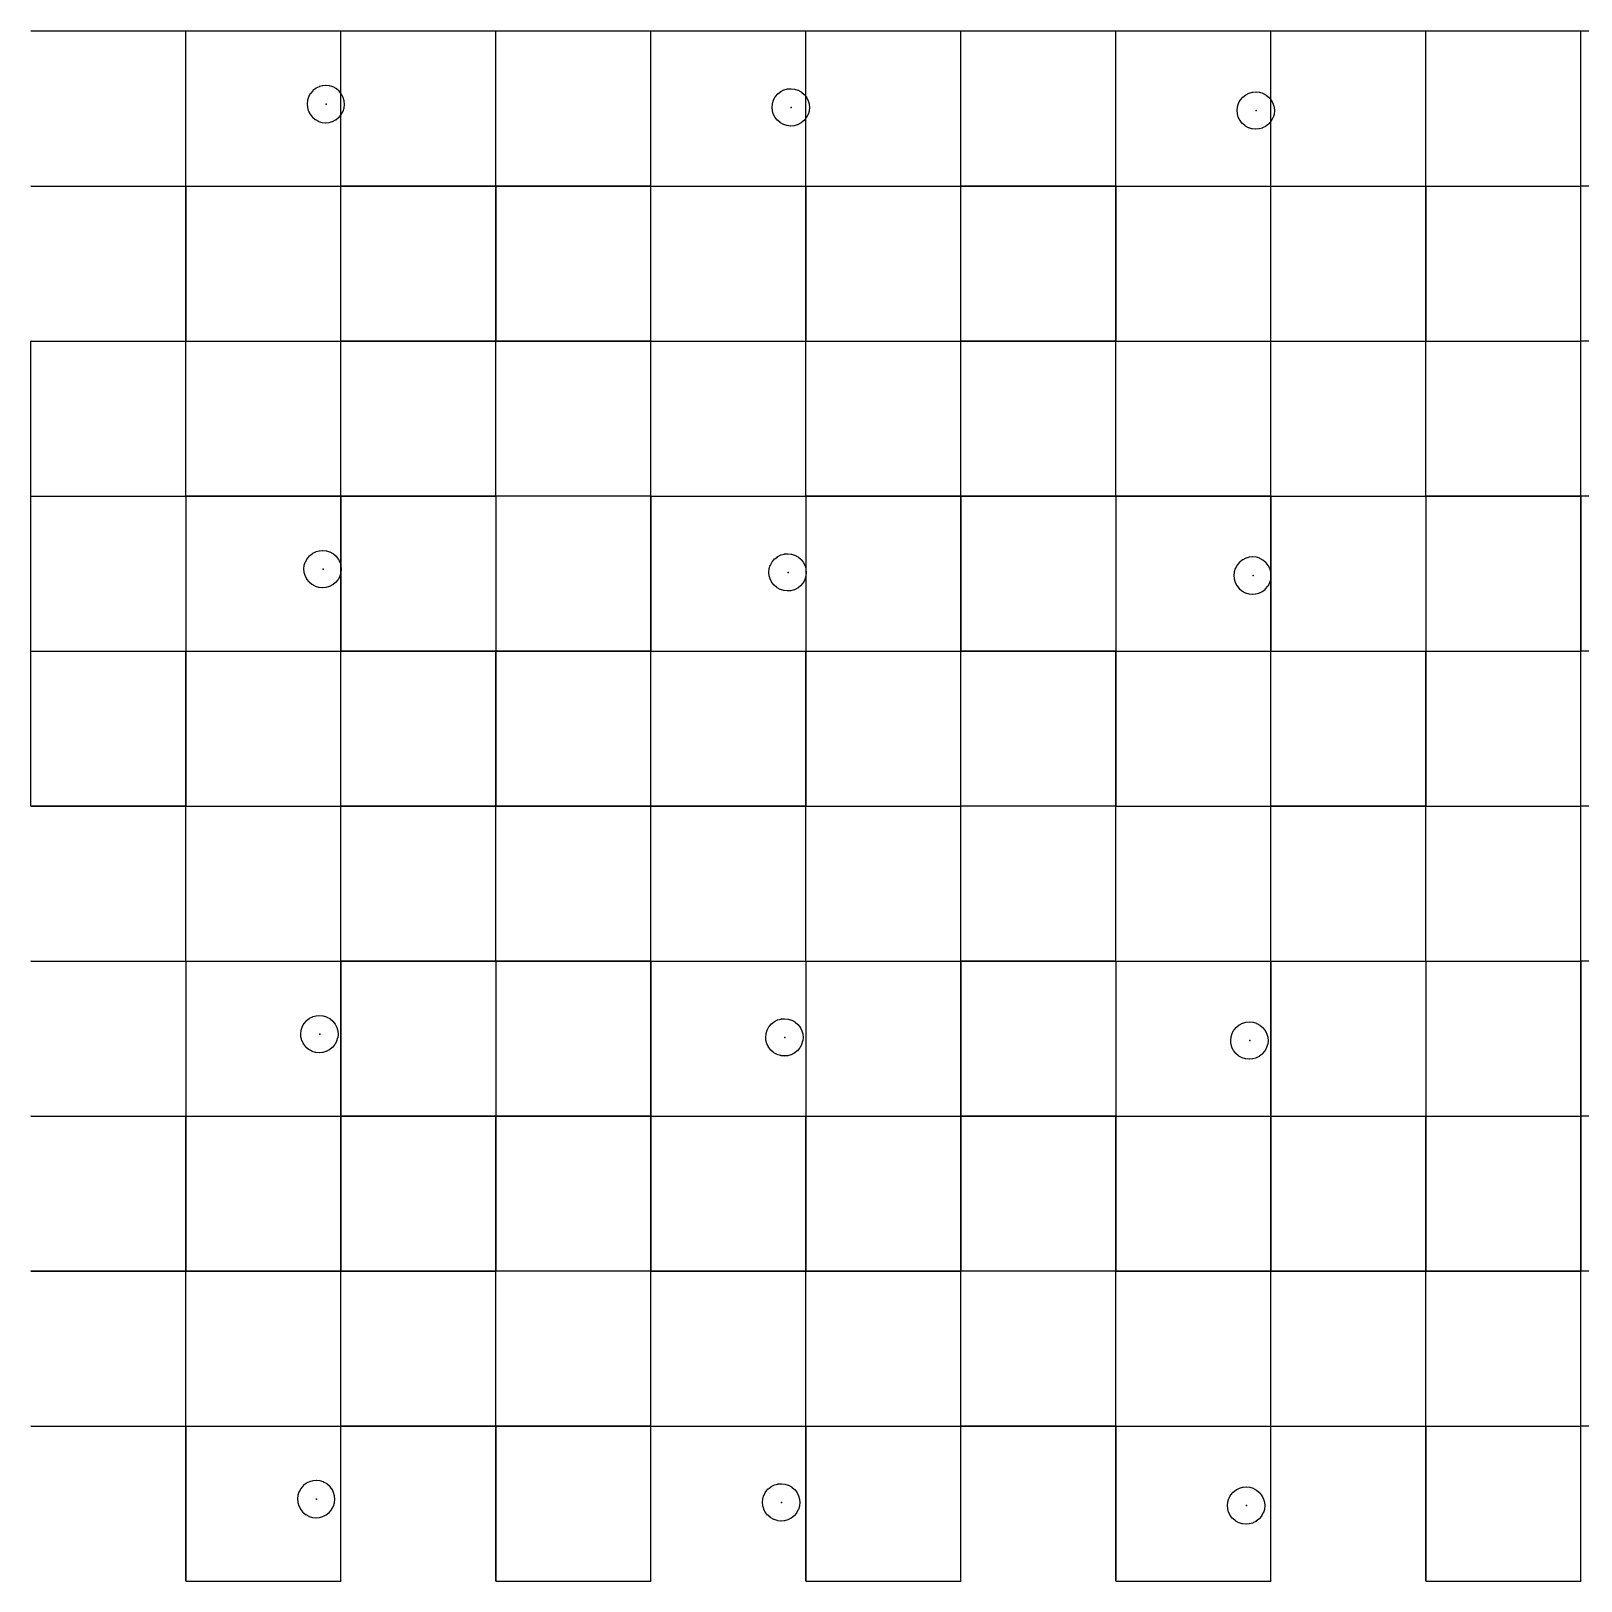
# Model space of a CAD drawing. Header units: metres. Extents: x 0 to 398, y -24 to 612.
# Drawn here: x 81 to 171, y 513 to 603 of the extents above; entities that cross this region are included whole.
import ezdxf

# ---------------------------------------------------------------- set-up
doc = ezdxf.new("R2010")
doc.units = ezdxf.units.M
doc.layers.add('LAYER_01_CUT', color=7, linetype='Continuous')
doc.layers.add('LAYER_04_GRID', color=7, linetype='Continuous')

msp = doc.modelspace()

# ---------------------------------------------------------------- linework, layer by layer
at = {"layer": 'LAYER_01_CUT'}
for points in [[(179.994, 603), (171, 603), (170.994, 603), (162, 603), (161.994, 603), (153, 603), (152.994, 603), (144, 603), (143.994, 603), (135, 603), (134.994, 603), (126, 603), (125.994, 603), (117, 603), (116.994, 603), (108, 603), (107.994, 603), (99, 603), (98.994, 603), (90, 603), (89.994, 603), (81, 603)], [(89.994, 594), (90, 594), (90, 602.994)], [(90, 602.994), (90, 603)], [(90, 594.006), (90, 603)], [(90, 593.994), (90, 585), (98.994, 585), (99, 585), (99, 593.994), (99, 594), (99, 602.994)], [(99, 602.994), (99, 603)], [(99, 594.006), (99, 603)], [(107.994, 594), (108, 594), (108, 602.994)], [(108, 602.994), (108, 603)], [(108, 594.006), (108, 603)], [(108, 593.994), (108, 585), (116.994, 585), (117, 585), (117, 593.994), (117, 594), (117, 602.994)], [(117, 602.994), (117, 603)], [(117, 594.006), (117, 603)], [(125.994, 594), (126, 594), (126, 602.994)], [(126, 602.994), (126, 603)], [(126, 594.006), (126, 603)], [(126, 593.994), (126, 585), (134.994, 585), (135, 585), (135, 593.994), (135, 594), (135, 602.994)], [(135, 602.994), (135, 603)], [(135, 594.006), (135, 603)], [(143.994, 594), (144, 594), (144, 602.994)], [(144, 602.994), (144, 603)], [(144, 594.006), (144, 603)], [(144, 593.994), (144, 585), (152.994, 585), (153, 585), (153, 593.994), (153, 594), (153, 602.994)], [(153, 602.994), (153, 603)], [(153, 594.006), (153, 603)], [(161.994, 594), (162, 594), (162, 602.994)], [(162, 602.994), (162, 603)], [(162, 594.006), (162, 603)], [(162, 593.994), (162, 585), (170.994, 585), (171, 585), (171, 593.994), (171, 594), (171, 602.994)], [(171, 602.994), (171, 603)], [(171, 594.006), (171, 603)], [(97.057, 598.96), (97.038, 598.769), (97.037, 598.761), (97.038, 598.754), (97.053, 598.574), (97.054, 598.567), (97.055, 598.559), (97.106, 598.375), (97.109, 598.367), (97.112, 598.359), (97.201, 598.182), (97.205, 598.174), (97.21, 598.167), (97.336, 598.008), (97.341, 598.001), (97.497, 597.87), (97.51, 597.859), (97.518, 597.854), (97.694, 597.758), (97.702, 597.755), (97.71, 597.752), (97.898, 597.694), (97.906, 597.692), (97.915, 597.691), (98.105, 597.671), (98.113, 597.67), (98.121, 597.671), (98.3, 597.686), (98.308, 597.687), (98.316, 597.688), (98.499, 597.739), (98.507, 597.742), (98.515, 597.745), (98.693, 597.834), (98.7, 597.838), (98.707, 597.843), (98.867, 597.969), (98.873, 597.974), (99.004, 598.13), (99.015, 598.143), (99.02, 598.151), (99.116, 598.327), (99.12, 598.335), (99.123, 598.343), (99.181, 598.531), (99.183, 598.539), (99.184, 598.548), (99.203, 598.738), (99.204, 598.746), (99.204, 598.754), (99.189, 598.933), (99.188, 598.941), (99.186, 598.949), (99.135, 599.133), (99.133, 599.141), (99.129, 599.148), (99.04, 599.326), (99.036, 599.333), (99.031, 599.34), (98.906, 599.5), (98.9, 599.506), (98.745, 599.637), (98.731, 599.649), (98.724, 599.653), (98.547, 599.749), (98.539, 599.753), (98.531, 599.756), (98.343, 599.814), (98.335, 599.816), (98.327, 599.817), (98.136, 599.837), (98.128, 599.837), (98.121, 599.837), (97.941, 599.822), (97.933, 599.821), (97.925, 599.819), (97.742, 599.768), (97.734, 599.766), (97.726, 599.762), (97.549, 599.673), (97.541, 599.669), (97.534, 599.664), (97.375, 599.539), (97.368, 599.533), (97.237, 599.378), (97.226, 599.364), (97.221, 599.357), (97.125, 599.18), (97.121, 599.172), (97.118, 599.164), (97.061, 598.976), (97.059, 598.968), (97.057, 598.96)], [(124.367, 599.346), (124.374, 599.352), (124.533, 599.478), (124.54, 599.483), (124.548, 599.487), (124.725, 599.576), (124.733, 599.579), (124.741, 599.582), (124.925, 599.633), (124.933, 599.634), (124.941, 599.635), (125.12, 599.65), (125.128, 599.651), (125.136, 599.65), (125.326, 599.63), (125.334, 599.629), (125.343, 599.627), (125.53, 599.569), (125.539, 599.566), (125.546, 599.563), (125.723, 599.467), (125.731, 599.462), (125.744, 599.451), (125.899, 599.32), (125.905, 599.313), (126.03, 599.154), (126.035, 599.147), (126.04, 599.139), (126.129, 598.962), (126.132, 598.954), (126.135, 598.946), (126.185, 598.762), (126.187, 598.754), (126.188, 598.747), (126.203, 598.567), (126.203, 598.56), (126.203, 598.552), (126.183, 598.361), (126.182, 598.353), (126.18, 598.345), (126.122, 598.157), (126.119, 598.149), (126.116, 598.141), (126.019, 597.964), (126.015, 597.957), (126.003, 597.943), (125.873, 597.788), (125.866, 597.782), (125.707, 597.657), (125.7, 597.652), (125.692, 597.648), (125.515, 597.559), (125.507, 597.555), (125.499, 597.553), (125.315, 597.502), (125.307, 597.5), (125.299, 597.499), (125.12, 597.484), (125.112, 597.484), (125.104, 597.484), (124.914, 597.504), (124.906, 597.505), (124.898, 597.507), (124.71, 597.565), (124.702, 597.568), (124.694, 597.572), (124.517, 597.668), (124.509, 597.672), (124.496, 597.684), (124.341, 597.815), (124.335, 597.821), (124.21, 597.981), (124.205, 597.988), (124.2, 597.995), (124.112, 598.173), (124.108, 598.18), (124.105, 598.188), (124.055, 598.372), (124.053, 598.38), (124.052, 598.388), (124.037, 598.567), (124.037, 598.575), (124.037, 598.583), (124.057, 598.773), (124.058, 598.782), (124.06, 598.79), (124.118, 598.978), (124.121, 598.986), (124.125, 598.994), (124.221, 599.17), (124.225, 599.178), (124.237, 599.191), (124.367, 599.346)], [(152.699, 597.465), (152.691, 597.461), (152.514, 597.372), (152.506, 597.369), (152.498, 597.366), (152.315, 597.316), (152.307, 597.314), (152.299, 597.313), (152.12, 597.298), (152.112, 597.297), (152.104, 597.298), (151.913, 597.318), (151.905, 597.319), (151.897, 597.321), (151.709, 597.379), (151.701, 597.382), (151.693, 597.385), (151.516, 597.481), (151.509, 597.486), (151.495, 597.497), (151.34, 597.628), (151.334, 597.635), (151.209, 597.794), (151.204, 597.801), (151.2, 597.809), (151.111, 597.986), (151.107, 597.994), (151.105, 598.002), (151.054, 598.186), (151.052, 598.194), (151.051, 598.201), (151.036, 598.381), (151.036, 598.388), (151.037, 598.396), (151.056, 598.587), (151.057, 598.595), (151.059, 598.603), (151.117, 598.791), (151.12, 598.799), (151.124, 598.807), (151.22, 598.984), (151.225, 598.991), (151.236, 599.005), (151.367, 599.16), (151.373, 599.166), (151.533, 599.291), (151.54, 599.296), (151.547, 599.3), (151.725, 599.389), (151.733, 599.393), (151.741, 599.395), (151.924, 599.446), (151.932, 599.448), (151.94, 599.449), (152.119, 599.464), (152.127, 599.464), (152.135, 599.464), (152.325, 599.444), (152.334, 599.443), (152.342, 599.441), (152.53, 599.383), (152.538, 599.38), (152.546, 599.376), (152.722, 599.28), (152.73, 599.276), (152.743, 599.264), (152.899, 599.133), (152.904, 599.127), (153.03, 598.968), (153.035, 598.96), (153.039, 598.953), (153.128, 598.775), (153.131, 598.768), (153.134, 598.76), (153.185, 598.576), (153.187, 598.568), (153.188, 598.56), (153.202, 598.381), (153.203, 598.373), (153.202, 598.365), (153.183, 598.175), (153.181, 598.167), (153.179, 598.158), (153.122, 597.97), (153.119, 597.962), (153.115, 597.954), (153.019, 597.778), (153.014, 597.77), (153.003, 597.757), (152.872, 597.602), (152.865, 597.596), (152.706, 597.471), (152.699, 597.465)], [(90, 594), (90, 594.006)], [(99, 594), (99, 594.006)], [(108, 594), (108, 594.006)], [(117, 594), (117, 594.006)], [(126, 594), (126, 594.006)], [(135, 594), (135, 594.006)], [(144, 594), (144, 594.006)], [(153, 594), (153, 594.006)], [(162, 594), (162, 594.006)], [(171, 594), (171, 594.006)], [(81.006, 594), (81, 594)], [(81, 594), (89.994, 594)], [(81.006, 594), (90, 594)], [(90, 585.006), (90, 594)], [(90, 594), (90, 593.994)], [(90, 594), (98.994, 594)], [(90, 594), (90.006, 594)], [(90.006, 594), (99, 594)], [(98.994, 594), (99, 594)], [(107.994, 594), (99, 594)], [(99.006, 594), (99, 594)], [(99, 585.006), (99, 594)], [(99.006, 594), (108, 594)], [(108, 585.006), (108, 594)], [(108, 594), (108, 593.994)], [(108, 594), (116.994, 594)], [(108, 594), (108.006, 594)], [(117, 594), (108.006, 594)], [(117, 594), (116.994, 594)], [(117, 585.006), (117, 594)], [(117, 594), (125.994, 594)], [(117, 594), (117.006, 594)], [(117.006, 594), (126, 594)], [(126.006, 594), (126, 594)], [(126, 585.006), (126, 594)], [(126, 594), (126, 593.994)], [(126, 594), (134.994, 594)], [(126.006, 594), (135, 594)], [(135, 594), (134.994, 594)], [(135, 585.006), (135, 594)], [(135, 594), (143.994, 594)], [(135, 594), (135.006, 594)], [(144, 594), (135.006, 594)], [(144, 585.006), (144, 594)], [(144, 594), (144, 593.994)], [(144, 594), (152.994, 594)], [(144, 594), (144.006, 594)], [(144.006, 594), (153, 594)], [(152.994, 594), (153, 594)], [(153.006, 594), (153, 594)], [(153, 585.006), (153, 594)], [(153, 594), (161.994, 594)], [(153.006, 594), (162, 594)], [(162, 585.006), (162, 594)], [(162, 594), (162, 593.994)], [(162, 594), (170.994, 594)], [(162, 594), (162.006, 594)], [(162.006, 594), (171, 594)], [(170.994, 594), (171, 594)], [(179.994, 594), (171, 594)], [(171.006, 594), (171, 594)], [(171, 585.006), (171, 594)], [(90, 585.006), (90, 585)], [(99, 585.006), (99, 585)], [(108, 585.006), (108, 585)], [(117, 585.006), (117, 585)], [(126, 585.006), (126, 585)], [(135, 585.006), (135, 585)], [(144, 585.006), (144, 585)], [(153, 585.006), (153, 585)], [(162, 585.006), (162, 585)], [(171, 585.006), (171, 585)], [(81.006, 585), (81, 585)], [(81, 585), (89.994, 585)], [(89.994, 558), (81, 558), (81, 566.994), (81, 567), (81, 575.994), (81, 576), (81, 584.994)], [(81.006, 585), (90, 585)], [(90, 585), (89.994, 585)], [(90, 584.994), (90, 585)], [(90, 576.006), (90, 585)], [(90, 585), (90.006, 585)], [(98.994, 576), (90, 576), (90, 584.994)], [(90.006, 585), (99, 585)], [(107.994, 585), (99, 585)], [(99.006, 585), (99, 585)], [(99, 584.994), (99, 585)], [(99, 576.006), (99, 585)], [(107.994, 558), (99, 558), (99, 566.994), (99, 567), (99, 575.994), (99, 576), (99, 584.994)], [(99.006, 585), (108, 585)], [(107.994, 585), (108, 585)], [(108, 584.994), (108, 585)], [(108, 576.006), (108, 585)], [(108, 585), (108.006, 585)], [(116.994, 576), (108, 576), (108, 584.994)], [(117, 585), (108.006, 585)], [(117, 584.994), (117, 585)], [(117, 576.006), (117, 585)], [(117, 585), (125.994, 585)], [(117, 585), (117.006, 585)], [(125.994, 558), (117, 558), (117, 566.994), (117, 567), (117, 575.994), (117, 576), (117, 584.994)], [(117.006, 585), (126, 585)], [(125.994, 585), (126, 585)], [(126.006, 585), (126, 585)], [(126, 584.994), (126, 585)], [(126, 576.006), (126, 585)], [(134.994, 576), (126, 576), (126, 584.994)], [(126.006, 585), (135, 585)], [(135, 584.994), (135, 585)], [(135, 576.006), (135, 585)], [(135, 585), (143.994, 585)], [(135, 585), (135.006, 585)], [(143.994, 558), (135, 558), (135, 566.994), (135, 567), (135, 575.994), (135, 576), (135, 584.994)], [(144, 585), (135.006, 585)], [(144, 585), (143.994, 585)], [(144, 584.994), (144, 585)], [(144, 576.006), (144, 585)], [(144, 585), (144.006, 585)], [(152.994, 576), (144, 576), (144, 584.994)], [(144.006, 585), (153, 585)], [(153.006, 585), (153, 585)], [(153, 584.994), (153, 585)], [(153, 576.006), (153, 585)], [(153, 585), (161.994, 585)], [(161.994, 558), (153, 558), (153, 566.994), (153, 567), (153, 575.994), (153, 576), (153, 584.994)], [(153.006, 585), (162, 585)], [(162, 585), (161.994, 585)], [(162, 584.994), (162, 585)], [(162, 576.006), (162, 585)], [(162, 585), (162.006, 585)], [(170.994, 576), (162, 576), (162, 584.994)], [(162.006, 585), (171, 585)], [(179.994, 585), (171, 585)], [(171.006, 585), (171, 585)], [(171, 584.994), (171, 585)], [(171, 576.006), (171, 585)], [(179.994, 558), (171, 558), (171, 566.994), (171, 567), (171, 575.994), (171, 576), (171, 584.994)], [(90, 576), (90, 576.006)], [(99, 576), (99, 576.006)], [(108, 576), (108, 576.006)], [(117, 576), (117, 576.006)], [(126, 576), (126, 576.006)], [(135, 576), (135, 576.006)], [(144, 576), (144, 576.006)], [(153, 576), (153, 576.006)], [(162, 576), (162, 576.006)], [(171, 576), (171, 576.006)], [(81.006, 576), (81, 576)], [(81, 576), (89.994, 576)], [(81.006, 576), (90, 576)], [(90, 576), (89.994, 576)], [(90, 576), (90, 575.994)], [(90, 576), (90, 567.006)], [(90, 576), (90.006, 576)], [(90, 575.994), (90, 567), (90, 567.006)], [(90.006, 576), (99, 576)], [(98.994, 576), (99, 576)], [(107.994, 576), (99, 576)], [(99.006, 576), (99, 576)], [(99, 576), (99, 567.006)], [(99.006, 576), (108, 576)], [(107.994, 576), (108, 576)], [(108, 576), (108, 575.994)], [(108, 576), (108, 567.006)], [(108, 576), (108.006, 576)], [(108, 575.994), (108, 567), (108, 567.006)], [(117, 576), (108.006, 576)], [(117, 576), (116.994, 576)], [(117, 576), (117, 567.006)], [(117, 576), (125.994, 576)], [(117, 576), (117.006, 576)], [(117.006, 576), (126, 576)], [(125.994, 576), (126, 576)], [(126.006, 576), (126, 576)], [(126, 576), (126, 575.994)], [(126, 576), (126, 567.006)], [(126, 575.994), (126, 567), (126, 567.006)], [(126.006, 576), (135, 576)], [(135, 576), (134.994, 576)], [(135, 576), (135, 567.006)], [(135, 576), (143.994, 576)], [(135, 576), (135.006, 576)], [(144, 576), (135.006, 576)], [(144, 576), (143.994, 576)], [(144, 576), (144, 575.994)], [(144, 576), (144, 567.006)], [(144, 576), (144.006, 576)], [(144, 575.994), (144, 567), (144, 567.006)], [(144.006, 576), (153, 576)], [(152.994, 576), (153, 576)], [(153.006, 576), (153, 576)], [(153, 576), (153, 567.006)], [(153, 576), (161.994, 576)], [(153.006, 576), (162, 576)], [(162, 576), (161.994, 576)], [(162, 576), (162, 575.994)], [(162, 576), (162, 567.006)], [(162, 576), (162.006, 576)], [(162, 575.994), (162, 567), (162, 567.006)], [(162.006, 576), (171, 576)], [(170.994, 576), (171, 576)], [(179.994, 576), (171, 576)], [(171.006, 576), (171, 576)], [(171, 576), (171, 567.006)], [(97.024, 571.168), (97.019, 571.175), (97.015, 571.182), (96.926, 571.36), (96.922, 571.368), (96.92, 571.376), (96.869, 571.559), (96.867, 571.567), (96.866, 571.575), (96.851, 571.754), (96.851, 571.762), (96.851, 571.77), (96.871, 571.96), (96.872, 571.969), (96.874, 571.977), (96.932, 572.165), (96.935, 572.173), (96.939, 572.181), (97.035, 572.357), (97.039, 572.365), (97.051, 572.379), (97.182, 572.534), (97.188, 572.539), (97.347, 572.665), (97.355, 572.67), (97.362, 572.674), (97.54, 572.763), (97.547, 572.766), (97.555, 572.769), (97.739, 572.82), (97.747, 572.821), (97.755, 572.822), (97.934, 572.837), (97.942, 572.838), (97.95, 572.837), (98.14, 572.818), (98.149, 572.816), (98.157, 572.814), (98.345, 572.757), (98.353, 572.754), (98.36, 572.75), (98.537, 572.654), (98.545, 572.649), (98.558, 572.638), (98.714, 572.507), (98.719, 572.5), (98.844, 572.341), (98.849, 572.334), (98.854, 572.326), (98.943, 572.149), (98.946, 572.141), (98.949, 572.133), (99, 571.95), (99.001, 571.942), (99.002, 571.934), (99.017, 571.755), (99.017, 571.747), (99.017, 571.739), (98.997, 571.548), (98.996, 571.54), (98.994, 571.532), (98.936, 571.344), (98.933, 571.336), (98.93, 571.328), (98.834, 571.151), (98.829, 571.144), (98.818, 571.13), (98.687, 570.975), (98.68, 570.969), (98.521, 570.844), (98.514, 570.839), (98.506, 570.835), (98.329, 570.746), (98.321, 570.742), (98.313, 570.74), (98.129, 570.689), (98.121, 570.687), (98.114, 570.686), (97.934, 570.671), (97.927, 570.671), (97.918, 570.671), (97.728, 570.691), (97.72, 570.692), (97.712, 570.694), (97.524, 570.752), (97.516, 570.755), (97.508, 570.759), (97.331, 570.855), (97.324, 570.86), (97.31, 570.871), (97.155, 571.002), (97.149, 571.008), (97.024, 571.168)], [(125.996, 571.354), (125.994, 571.345), (125.936, 571.158), (125.933, 571.149), (125.929, 571.142), (125.833, 570.965), (125.828, 570.957), (125.817, 570.944), (125.686, 570.789), (125.68, 570.783), (125.52, 570.658), (125.513, 570.653), (125.506, 570.648), (125.328, 570.559), (125.32, 570.556), (125.312, 570.553), (125.129, 570.503), (125.121, 570.501), (125.113, 570.5), (124.934, 570.485), (124.926, 570.485), (124.918, 570.485), (124.728, 570.505), (124.719, 570.506), (124.711, 570.508), (124.523, 570.566), (124.515, 570.569), (124.507, 570.572), (124.33, 570.668), (124.323, 570.673), (124.309, 570.684), (124.154, 570.815), (124.148, 570.822), (124.023, 570.981), (124.018, 570.988), (124.014, 570.996), (123.925, 571.173), (123.922, 571.181), (123.919, 571.189), (123.868, 571.373), (123.866, 571.381), (123.865, 571.389), (123.851, 571.568), (123.85, 571.575), (123.851, 571.584), (123.87, 571.774), (123.872, 571.782), (123.874, 571.79), (123.931, 571.978), (123.934, 571.986), (123.938, 571.994), (124.034, 572.171), (124.039, 572.179), (124.05, 572.192), (124.181, 572.347), (124.188, 572.353), (124.347, 572.478), (124.354, 572.483), (124.362, 572.488), (124.539, 572.576), (124.547, 572.58), (124.555, 572.582), (124.738, 572.633), (124.746, 572.635), (124.754, 572.636), (124.933, 572.651), (124.941, 572.651), (124.949, 572.651), (125.14, 572.631), (125.148, 572.63), (125.156, 572.628), (125.344, 572.57), (125.352, 572.567), (125.36, 572.563), (125.537, 572.467), (125.544, 572.463), (125.558, 572.451), (125.713, 572.321), (125.719, 572.314), (125.844, 572.155), (125.849, 572.147), (125.853, 572.14), (125.942, 571.963), (125.946, 571.955), (125.948, 571.947), (125.999, 571.763), (126.001, 571.755), (126.002, 571.747), (126.017, 571.568), (126.017, 571.56), (126.016, 571.552), (125.997, 571.362), (125.996, 571.354)], [(152.852, 571.953), (152.848, 571.961), (152.843, 571.968), (152.718, 572.127), (152.712, 572.134), (152.557, 572.265), (152.544, 572.276), (152.536, 572.281), (152.359, 572.377), (152.351, 572.381), (152.343, 572.384), (152.155, 572.441), (152.147, 572.443), (152.139, 572.445), (151.949, 572.464), (151.94, 572.465), (151.933, 572.464), (151.754, 572.45), (151.746, 572.449), (151.738, 572.447), (151.554, 572.396), (151.546, 572.393), (151.538, 572.39), (151.361, 572.301), (151.353, 572.297), (151.346, 572.292), (151.187, 572.166), (151.18, 572.161), (151.05, 572.006), (151.038, 571.992), (151.034, 571.985), (150.937, 571.808), (150.934, 571.8), (150.931, 571.792), (150.873, 571.604), (150.871, 571.596), (150.87, 571.587), (150.85, 571.397), (150.85, 571.389), (150.85, 571.381), (150.865, 571.202), (150.866, 571.194), (150.868, 571.186), (150.918, 571.003), (150.921, 570.995), (150.924, 570.987), (151.013, 570.809), (151.018, 570.802), (151.023, 570.795), (151.148, 570.635), (151.154, 570.629), (151.309, 570.498), (151.322, 570.487), (151.33, 570.482), (151.507, 570.386), (151.514, 570.382), (151.523, 570.379), (151.71, 570.322), (151.719, 570.319), (151.727, 570.318), (151.917, 570.299), (151.925, 570.298), (151.933, 570.298), (152.112, 570.313), (152.12, 570.314), (152.128, 570.316), (152.312, 570.367), (152.32, 570.37), (152.327, 570.373), (152.505, 570.462), (152.513, 570.466), (152.52, 570.471), (152.679, 570.596), (152.686, 570.602), (152.816, 570.757), (152.828, 570.771), (152.832, 570.778), (152.928, 570.955), (152.932, 570.963), (152.935, 570.971), (152.993, 571.159), (152.995, 571.167), (152.996, 571.176), (153.016, 571.366), (153.016, 571.374), (153.016, 571.382), (153.001, 571.561), (153, 571.569), (152.998, 571.577), (152.948, 571.76), (152.945, 571.768), (152.941, 571.776), (152.852, 571.953)], [(99, 567), (99, 567.006)], [(117, 567), (117, 567.006)], [(135, 567), (135, 567.006)], [(153, 567), (153, 567.006)], [(171, 567), (171, 567.006)], [(81.006, 567), (81, 567)], [(81, 567), (89.994, 567)], [(81.006, 567), (90, 567)], [(90, 567), (89.994, 567)], [(90, 558.006), (90, 567)], [(90, 567), (90, 566.994)], [(90, 567), (98.994, 567)], [(90, 567), (90.006, 567)], [(90, 566.994), (90, 558), (98.994, 558)], [(90.006, 567), (99, 567)], [(98.994, 567), (99, 567)], [(107.994, 567), (99, 567)], [(99.006, 567), (99, 567)], [(99, 558.006), (99, 567)], [(99.006, 567), (108, 567)], [(107.994, 567), (108, 567)], [(108, 558.006), (108, 567)], [(108, 567), (108, 566.994)], [(108, 567), (116.994, 567)], [(108, 567), (108.006, 567)], [(108, 566.994), (108, 558), (116.994, 558)], [(117, 567), (108.006, 567)], [(117, 567), (116.994, 567)], [(117, 558.006), (117, 567)], [(117, 567), (125.994, 567)], [(117, 567), (117.006, 567)], [(117.006, 567), (126, 567)], [(125.994, 567), (126, 567)], [(126.006, 567), (126, 567)], [(126, 558.006), (126, 567)], [(126, 567), (126, 566.994)], [(126, 567), (134.994, 567)], [(126, 566.994), (126, 558), (134.994, 558)], [(126.006, 567), (135, 567)], [(135, 567), (134.994, 567)], [(135, 558.006), (135, 567)], [(135, 567), (143.994, 567)], [(135, 567), (135.006, 567)], [(144, 567), (135.006, 567)], [(144, 567), (143.994, 567)], [(144, 558.006), (144, 567)], [(144, 567), (144, 566.994)], [(144, 567), (152.994, 567)], [(144, 567), (144.006, 567)], [(144, 566.994), (144, 558), (152.994, 558)], [(144.006, 567), (153, 567)], [(152.994, 567), (153, 567)], [(153.006, 567), (153, 567)], [(153, 558.006), (153, 567)], [(153, 567), (161.994, 567)], [(153.006, 567), (162, 567)], [(162, 567), (161.994, 567)], [(162, 558.006), (162, 567)], [(162, 567), (162, 566.994)], [(162, 567), (170.994, 567)], [(162, 567), (162.006, 567)], [(162, 566.994), (162, 558), (170.994, 558)], [(162.006, 567), (171, 567)], [(170.994, 567), (171, 567)], [(179.994, 567), (171, 567)], [(171.006, 567), (171, 567)], [(171, 558.006), (171, 567)], [(90, 558.006), (90, 558)], [(99, 558.006), (99, 558)], [(108, 558.006), (108, 558)], [(117, 558.006), (117, 558)], [(126, 558.006), (126, 558)], [(135, 558.006), (135, 558)], [(144, 558.006), (144, 558)], [(153, 558.006), (153, 558)], [(162, 558.006), (162, 558)], [(171, 558.006), (171, 558)], [(81.006, 558), (81, 558)], [(81.006, 558), (90, 558)], [(90, 558), (89.994, 558)], [(89.994, 549), (90, 549), (90, 557.994)], [(90, 557.994), (90, 558)], [(90, 549.006), (90, 558)], [(90, 558), (90.006, 558)], [(90.006, 558), (99, 558)], [(98.994, 558), (99, 558)], [(98.994, 540), (99, 540), (99, 548.994), (99, 549), (99, 557.994)], [(99.006, 558), (99, 558)], [(99, 557.994), (99, 558)], [(99, 549.006), (99, 558)], [(99.006, 558), (108, 558)], [(107.994, 558), (108, 558)], [(107.994, 549), (108, 549), (108, 557.994)], [(108, 557.994), (108, 558)], [(108, 549.006), (108, 558)], [(108, 558), (108.006, 558)], [(117, 558), (108.006, 558)], [(117, 558), (116.994, 558)], [(116.994, 540), (117, 540), (117, 548.994), (117, 549), (117, 557.994)], [(117, 557.994), (117, 558)], [(117, 549.006), (117, 558)], [(117, 558), (117.006, 558)], [(117.006, 558), (126, 558)], [(125.994, 558), (126, 558)], [(125.994, 549), (126, 549), (126, 557.994)], [(126.006, 558), (126, 558)], [(126, 557.994), (126, 558)], [(126, 549.006), (126, 558)], [(126.006, 558), (135, 558)], [(135, 558), (134.994, 558)], [(134.994, 540), (135, 540), (135, 548.994), (135, 549), (135, 557.994)], [(135, 557.994), (135, 558)], [(135, 549.006), (135, 558)], [(135, 558), (135.006, 558)], [(144, 558), (135.006, 558)], [(144, 558), (143.994, 558)], [(143.994, 549), (144, 549), (144, 557.994)], [(144, 557.994), (144, 558)], [(144, 549.006), (144, 558)], [(144, 558), (144.006, 558)], [(144.006, 558), (153, 558)], [(152.994, 558), (153, 558)], [(152.994, 540), (153, 540), (153, 548.994), (153, 549), (153, 557.994)], [(153.006, 558), (153, 558)], [(153, 557.994), (153, 558)], [(153, 549.006), (153, 558)], [(153.006, 558), (162, 558)], [(162, 558), (161.994, 558)], [(161.994, 549), (162, 549), (162, 557.994)], [(162, 557.994), (162, 558)], [(162, 549.006), (162, 558)], [(162, 558), (162.006, 558)], [(162.006, 558), (171, 558)], [(170.994, 558), (171, 558)], [(170.994, 540), (171, 540), (171, 548.994), (171, 549), (171, 557.994)], [(171.006, 558), (171, 558)], [(171, 557.994), (171, 558)], [(171, 549.006), (171, 558)], [(90, 549), (90, 549.006)], [(99, 549), (99, 549.006)], [(108, 549), (108, 549.006)], [(117, 549), (117, 549.006)], [(126, 549), (126, 549.006)], [(135, 549), (135, 549.006)], [(144, 549), (144, 549.006)], [(153, 549), (153, 549.006)], [(162, 549), (162, 549.006)], [(171, 549), (171, 549.006)], [(81.006, 549), (81, 549)], [(81, 549), (89.994, 549)], [(81.006, 549), (90, 549)], [(90, 549), (90, 548.994)], [(90, 549), (90, 540.006)], [(90, 549), (98.994, 549)], [(90, 549), (90.006, 549)], [(90, 548.994), (90, 540), (90, 540.006)], [(90.006, 549), (99, 549)], [(98.994, 549), (99, 549)], [(107.994, 549), (99, 549)], [(99.006, 549), (99, 549)], [(99, 549), (99, 540.006)], [(99.006, 549), (108, 549)], [(108, 549), (108, 548.994)], [(108, 549), (108, 540.006)], [(108, 549), (116.994, 549)], [(108, 549), (108.006, 549)], [(108, 548.994), (108, 540), (108, 540.006)], [(117, 549), (108.006, 549)], [(117, 549), (116.994, 549)], [(117, 549), (117, 540.006)], [(117, 549), (125.994, 549)], [(117, 549), (117.006, 549)], [(117.006, 549), (126, 549)], [(126.006, 549), (126, 549)], [(126, 549), (126, 548.994)], [(126, 549), (126, 540.006)], [(126, 549), (134.994, 549)], [(126, 548.994), (126, 540), (126, 540.006)], [(126.006, 549), (135, 549)], [(135, 549), (134.994, 549)], [(135, 549), (135, 540.006)], [(135, 549), (143.994, 549)], [(135, 549), (135.006, 549)], [(144, 549), (135.006, 549)], [(144, 549), (144, 548.994)], [(144, 549), (144, 540.006)], [(144, 549), (152.994, 549)], [(144, 549), (144.006, 549)], [(144, 548.994), (144, 540), (144, 540.006)], [(144.006, 549), (153, 549)], [(152.994, 549), (153, 549)], [(153.006, 549), (153, 549)], [(153, 549), (153, 540.006)], [(153, 549), (161.994, 549)], [(153.006, 549), (162, 549)], [(162, 549), (162, 548.994)], [(162, 549), (162, 540.006)], [(162, 549), (170.994, 549)], [(162, 549), (162.006, 549)], [(162, 548.994), (162, 540), (162, 540.006)], [(162.006, 549), (171, 549)], [(170.994, 549), (171, 549)], [(179.994, 549), (171, 549)], [(171.006, 549), (171, 549)], [(171, 549), (171, 540.006)], [(98.158, 545.757), (98.166, 545.754), (98.174, 545.75), (98.351, 545.654), (98.358, 545.65), (98.372, 545.638), (98.527, 545.508), (98.533, 545.501), (98.658, 545.342), (98.663, 545.335), (98.667, 545.327), (98.756, 545.15), (98.76, 545.142), (98.762, 545.134), (98.813, 544.95), (98.815, 544.942), (98.816, 544.934), (98.831, 544.755), (98.831, 544.748), (98.831, 544.739), (98.811, 544.549), (98.81, 544.541), (98.808, 544.533), (98.75, 544.345), (98.747, 544.336), (98.743, 544.329), (98.647, 544.152), (98.643, 544.144), (98.631, 544.131), (98.5, 543.976), (98.494, 543.97), (98.335, 543.845), (98.327, 543.84), (98.32, 543.835), (98.142, 543.747), (98.134, 543.743), (98.127, 543.74), (97.943, 543.69), (97.935, 543.688), (97.927, 543.687), (97.748, 543.672), (97.74, 543.672), (97.732, 543.672), (97.542, 543.692), (97.533, 543.693), (97.525, 543.695), (97.337, 543.753), (97.329, 543.756), (97.321, 543.76), (97.145, 543.856), (97.137, 543.86), (97.124, 543.872), (96.968, 544.002), (96.963, 544.009), (96.838, 544.168), (96.832, 544.175), (96.828, 544.183), (96.739, 544.36), (96.736, 544.368), (96.733, 544.376), (96.682, 544.56), (96.681, 544.568), (96.68, 544.576), (96.665, 544.755), (96.665, 544.763), (96.665, 544.771), (96.684, 544.961), (96.686, 544.969), (96.688, 544.977), (96.746, 545.165), (96.748, 545.174), (96.752, 545.181), (96.848, 545.358), (96.853, 545.366), (96.864, 545.379), (96.995, 545.534), (97.002, 545.54), (97.161, 545.665), (97.168, 545.67), (97.176, 545.675), (97.353, 545.763), (97.361, 545.767), (97.369, 545.77), (97.553, 545.82), (97.561, 545.822), (97.568, 545.823), (97.748, 545.838), (97.755, 545.838), (97.763, 545.838), (97.954, 545.818), (97.962, 545.817), (97.97, 545.815), (98.158, 545.757)], [(123.748, 544.987), (123.752, 544.995), (123.848, 545.172), (123.852, 545.179), (123.864, 545.193), (123.994, 545.348), (124.001, 545.354), (124.16, 545.479), (124.168, 545.484), (124.175, 545.488), (124.353, 545.577), (124.36, 545.58), (124.368, 545.583), (124.552, 545.634), (124.56, 545.636), (124.568, 545.637), (124.747, 545.652), (124.755, 545.652), (124.763, 545.651), (124.953, 545.632), (124.961, 545.631), (124.97, 545.628), (125.157, 545.571), (125.166, 545.568), (125.173, 545.564), (125.35, 545.468), (125.358, 545.463), (125.371, 545.452), (125.526, 545.321), (125.532, 545.315), (125.657, 545.155), (125.662, 545.148), (125.667, 545.141), (125.756, 544.963), (125.759, 544.955), (125.762, 544.947), (125.812, 544.764), (125.814, 544.756), (125.815, 544.748), (125.83, 544.569), (125.83, 544.561), (125.83, 544.553), (125.81, 544.363), (125.809, 544.354), (125.807, 544.346), (125.749, 544.158), (125.746, 544.15), (125.743, 544.142), (125.646, 543.965), (125.642, 543.958), (125.631, 543.944), (125.5, 543.789), (125.493, 543.784), (125.334, 543.658), (125.327, 543.653), (125.319, 543.649), (125.142, 543.56), (125.134, 543.557), (125.126, 543.554), (124.942, 543.503), (124.934, 543.501), (124.926, 543.5), (124.747, 543.486), (124.74, 543.485), (124.731, 543.486), (124.541, 543.505), (124.533, 543.507), (124.525, 543.509), (124.337, 543.566), (124.329, 543.569), (124.321, 543.573), (124.144, 543.669), (124.137, 543.674), (124.123, 543.685), (123.968, 543.816), (123.962, 543.823), (123.837, 543.982), (123.832, 543.989), (123.828, 543.997), (123.739, 544.174), (123.735, 544.182), (123.733, 544.19), (123.682, 544.373), (123.68, 544.381), (123.679, 544.389), (123.664, 544.568), (123.664, 544.576), (123.664, 544.584), (123.684, 544.774), (123.685, 544.783), (123.687, 544.791), (123.745, 544.979), (123.748, 544.987)], [(152.806, 544.16), (152.749, 543.972), (152.746, 543.964), (152.742, 543.956), (152.646, 543.779), (152.641, 543.771), (152.63, 543.758), (152.499, 543.603), (152.492, 543.597), (152.333, 543.472), (152.326, 543.467), (152.318, 543.462), (152.141, 543.374), (152.133, 543.37), (152.125, 543.368), (151.942, 543.317), (151.934, 543.315), (151.926, 543.314), (151.747, 543.299), (151.739, 543.299), (151.731, 543.299), (151.54, 543.319), (151.532, 543.32), (151.524, 543.322), (151.336, 543.38), (151.328, 543.383), (151.32, 543.387), (151.143, 543.483), (151.136, 543.487), (151.122, 543.499), (150.967, 543.629), (150.961, 543.636), (150.836, 543.795), (150.831, 543.803), (150.827, 543.81), (150.738, 543.987), (150.735, 543.995), (150.732, 544.003), (150.681, 544.187), (150.679, 544.195), (150.678, 544.203), (150.664, 544.382), (150.663, 544.39), (150.664, 544.398), (150.683, 544.588), (150.684, 544.596), (150.687, 544.605), (150.744, 544.792), (150.747, 544.801), (150.751, 544.808), (150.847, 544.985), (150.852, 544.993), (150.863, 545.006), (150.994, 545.161), (151, 545.167), (151.16, 545.292), (151.167, 545.297), (151.174, 545.302), (151.352, 545.391), (151.36, 545.394), (151.368, 545.397), (151.551, 545.447), (151.559, 545.449), (151.567, 545.45), (151.746, 545.465), (151.754, 545.465), (151.762, 545.465), (151.952, 545.445), (151.961, 545.444), (151.969, 545.442), (152.157, 545.384), (152.165, 545.381), (152.173, 545.378), (152.35, 545.282), (152.357, 545.277), (152.371, 545.266), (152.526, 545.135), (152.532, 545.128), (152.657, 544.969), (152.662, 544.962), (152.666, 544.954), (152.755, 544.777), (152.758, 544.769), (152.761, 544.761), (152.812, 544.577), (152.814, 544.569), (152.815, 544.561), (152.829, 544.382), (152.83, 544.375), (152.829, 544.366), (152.81, 544.176), (152.808, 544.168), (152.806, 544.16)], [(99, 540), (99, 540.006)], [(117, 540), (117, 540.006)], [(135, 540), (135, 540.006)], [(153, 540), (153, 540.006)], [(171, 540), (171, 540.006)], [(81.006, 540), (81, 540)], [(81, 540), (89.994, 540)], [(81.006, 540), (90, 540)], [(90, 540), (89.994, 540)], [(90, 539.994), (90, 540)], [(90, 531.006), (90, 540)], [(90, 540), (98.994, 540)], [(90, 540), (90.006, 540)], [(90, 539.994), (90, 531)], [(90.006, 540), (99, 540)], [(107.994, 540), (99, 540)], [(99.006, 540), (99, 540)], [(99, 539.994), (99, 540)], [(99, 531.006), (99, 540)], [(99, 539.994), (99, 531)], [(99.006, 540), (108, 540)], [(107.994, 540), (108, 540)], [(108, 539.994), (108, 540)], [(108, 531.006), (108, 540)], [(108, 540), (116.994, 540)], [(108, 540), (108.006, 540)], [(108, 539.994), (108, 531)], [(117, 540), (108.006, 540)], [(117, 539.994), (117, 540)], [(117, 531.006), (117, 540)], [(117, 540), (125.994, 540)], [(117, 540), (117.006, 540)], [(117, 539.994), (117, 531)], [(117.006, 540), (126, 540)], [(125.994, 540), (126, 540)], [(126.006, 540), (126, 540)], [(126, 539.994), (126, 540)], [(126, 531.006), (126, 540)], [(126, 540), (134.994, 540)], [(126, 539.994), (126, 531)], [(126.006, 540), (135, 540)], [(135, 539.994), (135, 540)], [(135, 531.006), (135, 540)], [(135, 540), (143.994, 540)], [(135, 540), (135.006, 540)], [(135, 539.994), (135, 531)], [(144, 540), (135.006, 540)], [(144, 540), (143.994, 540)], [(144, 539.994), (144, 540)], [(144, 531.006), (144, 540)], [(144, 540), (152.994, 540)], [(144, 540), (144.006, 540)], [(144, 539.994), (144, 531)], [(144.006, 540), (153, 540)], [(153.006, 540), (153, 540)], [(153, 539.994), (153, 540)], [(153, 531.006), (153, 540)], [(153, 540), (161.994, 540)], [(153, 539.994), (153, 531)], [(153.006, 540), (162, 540)], [(162, 540), (161.994, 540)], [(162, 539.994), (162, 540)], [(162, 531.006), (162, 540)], [(162, 540), (170.994, 540)], [(162, 540), (162.006, 540)], [(162, 539.994), (162, 531)], [(162.006, 540), (171, 540)], [(179.994, 540), (171, 540)], [(171.006, 540), (171, 540)], [(171, 539.994), (171, 540)], [(171, 531.006), (171, 540)], [(171, 539.994), (171, 531)], [(90, 531.006), (90, 531)], [(99, 531.006), (99, 531)], [(108, 531.006), (108, 531)], [(117, 531.006), (117, 531)], [(126, 531.006), (126, 531)], [(135, 531.006), (135, 531)], [(144, 531.006), (144, 531)], [(153, 531.006), (153, 531)], [(162, 531.006), (162, 531)], [(171, 531.006), (171, 531)], [(89.994, 531), (81, 531), (81.006, 531)], [(81.006, 531), (90, 531)], [(90, 531), (89.994, 531)], [(89.994, 522), (90, 522), (90, 530.994)], [(98.994, 531), (90, 531), (90.006, 531)], [(90, 530.994), (90, 531)], [(90, 522.006), (90, 531)], [(90, 521.994), (90, 513), (98.994, 513), (99, 513), (99, 521.994), (99, 522), (99, 530.994)], [(90.006, 531), (99, 531)], [(98.994, 531), (99, 531)], [(107.994, 531), (99, 531), (99.006, 531)], [(99, 530.994), (99, 531)], [(99, 522.006), (99, 531)], [(99.006, 531), (108, 531)], [(107.994, 531), (108, 531)], [(107.994, 522), (108, 522), (108, 530.994)], [(116.994, 531), (108, 531), (108.006, 531)], [(108, 530.994), (108, 531)], [(108, 522.006), (108, 531)], [(108, 521.994), (108, 513), (116.994, 513), (117, 513), (117, 521.994), (117, 522), (117, 530.994)], [(117, 531), (108.006, 531)], [(117, 531), (116.994, 531)], [(125.994, 531), (117, 531), (117.006, 531)], [(117, 530.994), (117, 531)], [(117, 522.006), (117, 531)], [(117.006, 531), (126, 531)], [(125.994, 531), (126, 531)], [(125.994, 522), (126, 522), (126, 530.994)], [(134.994, 531), (126, 531), (126.006, 531)], [(126, 530.994), (126, 531)], [(126, 522.006), (126, 531)], [(126, 521.994), (126, 513), (134.994, 513), (135, 513), (135, 521.994), (135, 522), (135, 530.994)], [(126.006, 531), (135, 531)], [(135, 531), (134.994, 531)], [(143.994, 531), (135, 531), (135.006, 531)], [(135, 530.994), (135, 531)], [(135, 522.006), (135, 531)], [(144, 531), (135.006, 531)], [(144, 531), (143.994, 531)], [(143.994, 522), (144, 522), (144, 530.994)], [(152.994, 531), (144, 531), (144.006, 531)], [(144, 530.994), (144, 531)], [(144, 522.006), (144, 531)], [(144, 521.994), (144, 513), (152.994, 513), (153, 513), (153, 521.994), (153, 522), (153, 530.994)], [(144.006, 531), (153, 531)], [(152.994, 531), (153, 531)], [(161.994, 531), (153, 531), (153.006, 531)], [(153, 530.994), (153, 531)], [(153, 522.006), (153, 531)], [(153.006, 531), (162, 531)], [(162, 531), (161.994, 531)], [(161.994, 522), (162, 522), (162, 530.994)], [(170.994, 531), (162, 531), (162.006, 531)], [(162, 530.994), (162, 531)], [(162, 522.006), (162, 531)], [(162, 521.994), (162, 513), (170.994, 513), (171, 513), (171, 521.994), (171, 522), (171, 530.994)], [(162.006, 531), (171, 531)], [(170.994, 531), (171, 531)], [(179.994, 531), (171, 531), (171.006, 531)], [(171, 530.994), (171, 531)], [(171, 522.006), (171, 531)], [(90, 522), (90, 522.006)], [(99, 522), (99, 522.006)], [(108, 522), (108, 522.006)], [(117, 522), (117, 522.006)], [(126, 522), (126, 522.006)], [(135, 522), (135, 522.006)], [(144, 522), (144, 522.006)], [(153, 522), (153, 522.006)], [(162, 522), (162, 522.006)], [(171, 522), (171, 522.006)], [(81.006, 522), (81, 522)], [(81, 522), (89.994, 522)], [(81.006, 522), (90, 522)], [(90, 513.006), (90, 522)], [(90, 522), (90, 521.994)], [(90, 522), (98.994, 522)], [(90, 522), (90.006, 522)], [(90.006, 522), (99, 522)], [(98.994, 522), (99, 522)], [(107.994, 522), (99, 522)], [(99.006, 522), (99, 522)], [(99, 513.006), (99, 522)], [(99.006, 522), (108, 522)], [(108, 513.006), (108, 522)], [(108, 522), (108, 521.994)], [(108, 522), (116.994, 522)], [(108, 522), (108.006, 522)], [(117, 522), (108.006, 522)], [(117, 522), (116.994, 522)], [(117, 513.006), (117, 522)], [(117, 522), (125.994, 522)], [(117, 522), (117.006, 522)], [(117.006, 522), (126, 522)], [(126.006, 522), (126, 522)], [(126, 513.006), (126, 522)], [(126, 522), (126, 521.994)], [(126, 522), (134.994, 522)], [(126.006, 522), (135, 522)], [(135, 522), (134.994, 522)], [(135, 513.006), (135, 522)], [(135, 522), (143.994, 522)], [(135, 522), (135.006, 522)], [(144, 522), (135.006, 522)], [(144, 513.006), (144, 522)], [(144, 522), (144, 521.994)], [(144, 522), (152.994, 522)], [(144, 522), (144.006, 522)], [(144.006, 522), (153, 522)], [(152.994, 522), (153, 522)], [(153.006, 522), (153, 522)], [(153, 513.006), (153, 522)], [(153, 522), (161.994, 522)], [(153.006, 522), (162, 522)], [(162, 513.006), (162, 522)], [(162, 522), (162, 521.994)], [(162, 522), (170.994, 522)], [(162, 522), (162.006, 522)], [(162.006, 522), (171, 522)], [(170.994, 522), (171, 522)], [(179.994, 522), (171, 522)], [(171.006, 522), (171, 522)], [(171, 513.006), (171, 522)], [(96.566, 518.182), (96.562, 518.174), (96.559, 518.166), (96.501, 517.978), (96.499, 517.97), (96.498, 517.962), (96.478, 517.771), (96.478, 517.763), (96.478, 517.755), (96.493, 517.576), (96.494, 517.568), (96.496, 517.56), (96.547, 517.377), (96.549, 517.369), (96.553, 517.361), (96.642, 517.184), (96.646, 517.176), (96.651, 517.169), (96.776, 517.01), (96.782, 517.003), (96.937, 516.872), (96.951, 516.861), (96.958, 516.856), (97.135, 516.76), (97.143, 516.756), (97.151, 516.754), (97.339, 516.696), (97.347, 516.694), (97.355, 516.692), (97.546, 516.673), (97.554, 516.672), (97.561, 516.673), (97.741, 516.688), (97.749, 516.689), (97.757, 516.69), (97.94, 516.741), (97.948, 516.744), (97.956, 516.747), (98.133, 516.836), (98.141, 516.84), (98.148, 516.845), (98.307, 516.971), (98.314, 516.976), (98.445, 517.132), (98.456, 517.145), (98.461, 517.153), (98.557, 517.329), (98.561, 517.337), (98.564, 517.345), (98.621, 517.533), (98.623, 517.541), (98.625, 517.55), (98.644, 517.74), (98.645, 517.748), (98.644, 517.756), (98.629, 517.935), (98.628, 517.943), (98.627, 517.951), (98.576, 518.134), (98.573, 518.142), (98.57, 518.15), (98.481, 518.328), (98.477, 518.335), (98.472, 518.342), (98.346, 518.502), (98.341, 518.508), (98.185, 518.639), (98.172, 518.651), (98.164, 518.655), (97.988, 518.751), (97.98, 518.755), (97.972, 518.758), (97.784, 518.816), (97.776, 518.818), (97.767, 518.819), (97.577, 518.839), (97.569, 518.839), (97.561, 518.839), (97.382, 518.824), (97.374, 518.823), (97.366, 518.821), (97.183, 518.77), (97.175, 518.768), (97.167, 518.764), (96.989, 518.675), (96.982, 518.671), (96.975, 518.666), (96.815, 518.541), (96.809, 518.535), (96.678, 518.38), (96.667, 518.366), (96.662, 518.359), (96.566, 518.182)], [(123.95, 516.674), (123.937, 516.686), (123.781, 516.817), (123.776, 516.823), (123.65, 516.982), (123.645, 516.99), (123.641, 516.997), (123.552, 517.175), (123.549, 517.182), (123.546, 517.19), (123.495, 517.374), (123.494, 517.382), (123.493, 517.39), (123.478, 517.569), (123.477, 517.577), (123.478, 517.585), (123.497, 517.775), (123.499, 517.783), (123.501, 517.792), (123.558, 517.98), (123.561, 517.988), (123.565, 517.996), (123.661, 518.172), (123.666, 518.18), (123.677, 518.193), (123.808, 518.348), (123.815, 518.354), (123.974, 518.479), (123.981, 518.485), (123.989, 518.489), (124.166, 518.578), (124.174, 518.581), (124.182, 518.584), (124.365, 518.634), (124.373, 518.636), (124.381, 518.637), (124.561, 518.652), (124.568, 518.653), (124.576, 518.652), (124.767, 518.632), (124.775, 518.631), (124.783, 518.629), (124.971, 518.571), (124.979, 518.568), (124.987, 518.565), (125.164, 518.469), (125.171, 518.464), (125.185, 518.453), (125.34, 518.322), (125.346, 518.315), (125.471, 518.156), (125.476, 518.149), (125.48, 518.141), (125.569, 517.964), (125.573, 517.956), (125.575, 517.948), (125.626, 517.764), (125.628, 517.756), (125.629, 517.749), (125.644, 517.569), (125.644, 517.562), (125.643, 517.554), (125.624, 517.363), (125.623, 517.355), (125.621, 517.347), (125.563, 517.159), (125.56, 517.151), (125.556, 517.143), (125.46, 516.966), (125.455, 516.959), (125.444, 516.945), (125.313, 516.79), (125.307, 516.784), (125.147, 516.659), (125.14, 516.654), (125.133, 516.65), (124.955, 516.561), (124.947, 516.557), (124.939, 516.555), (124.756, 516.504), (124.748, 516.502), (124.74, 516.501), (124.561, 516.486), (124.553, 516.486), (124.545, 516.486), (124.355, 516.506), (124.346, 516.507), (124.338, 516.509), (124.15, 516.567), (124.142, 516.57), (124.134, 516.574), (123.958, 516.67), (123.95, 516.674)], [(151.165, 518.391), (151.173, 518.395), (151.181, 518.397), (151.365, 518.448), (151.373, 518.45), (151.381, 518.451), (151.56, 518.466), (151.568, 518.466), (151.576, 518.466), (151.766, 518.446), (151.774, 518.445), (151.783, 518.443), (151.97, 518.385), (151.978, 518.382), (151.986, 518.378), (152.163, 518.282), (152.171, 518.278), (152.184, 518.266), (152.339, 518.135), (152.345, 518.129), (152.47, 517.969), (152.475, 517.962), (152.48, 517.955), (152.569, 517.777), (152.572, 517.77), (152.575, 517.762), (152.625, 517.578), (152.627, 517.57), (152.628, 517.562), (152.643, 517.383), (152.643, 517.375), (152.643, 517.367), (152.623, 517.177), (152.622, 517.168), (152.62, 517.16), (152.562, 516.972), (152.559, 516.964), (152.556, 516.956), (152.459, 516.78), (152.455, 516.772), (152.443, 516.759), (152.313, 516.604), (152.306, 516.598), (152.147, 516.472), (152.14, 516.467), (152.132, 516.463), (151.955, 516.374), (151.947, 516.371), (151.939, 516.368), (151.755, 516.317), (151.747, 516.316), (151.739, 516.315), (151.56, 516.3), (151.552, 516.299), (151.544, 516.3), (151.354, 516.32), (151.346, 516.321), (151.337, 516.323), (151.15, 516.381), (151.142, 516.384), (151.134, 516.387), (150.957, 516.483), (150.949, 516.488), (150.936, 516.499), (150.781, 516.63), (150.775, 516.637), (150.65, 516.796), (150.645, 516.803), (150.64, 516.811), (150.552, 516.988), (150.548, 516.996), (150.545, 517.004), (150.495, 517.188), (150.493, 517.196), (150.492, 517.203), (150.477, 517.383), (150.477, 517.39), (150.477, 517.398), (150.497, 517.589), (150.498, 517.597), (150.5, 517.605), (150.558, 517.793), (150.561, 517.801), (150.565, 517.809), (150.661, 517.986), (150.665, 517.993), (150.677, 518.007), (150.807, 518.162), (150.814, 518.168), (150.973, 518.293), (150.98, 518.298), (150.988, 518.302), (151.165, 518.391)], [(90, 513.006), (90, 513)], [(99, 513.006), (99, 513)], [(108, 513.006), (108, 513)], [(117, 513.006), (117, 513)], [(126, 513.006), (126, 513)], [(135, 513.006), (135, 513)], [(144, 513.006), (144, 513)], [(153, 513.006), (153, 513)], [(162, 513.006), (162, 513)], [(171, 513.006), (171, 513)]]:
    msp.add_lwpolyline(points, dxfattribs=at)
at = {"layer": 'LAYER_04_GRID'}
for p in [(98.148, 598.754), (125.147, 598.567), (152.146, 598.381), (97.961, 571.754), (124.961, 571.568), (151.96, 571.381), (97.775, 544.755), (124.774, 544.568), (151.773, 544.382), (97.588, 517.755), (124.588, 517.569), (151.587, 517.383)]:
    msp.add_point(p, dxfattribs=at)

doc.saveas('drawing.dxf')
